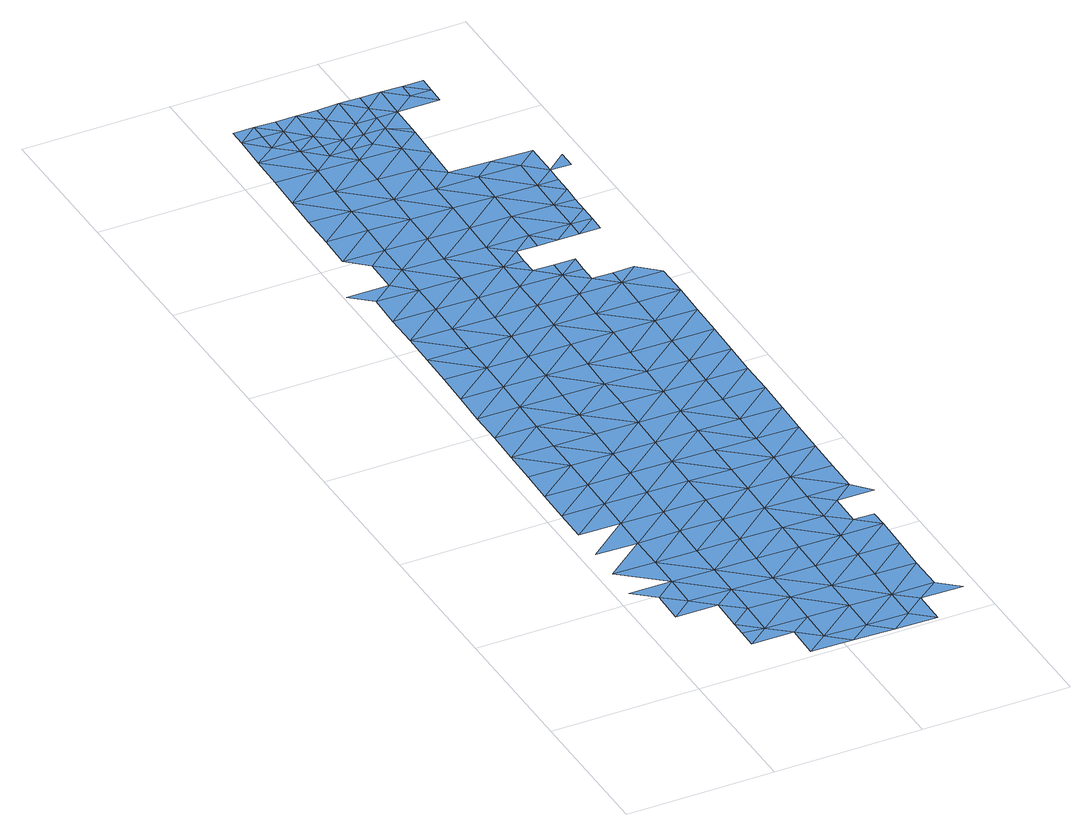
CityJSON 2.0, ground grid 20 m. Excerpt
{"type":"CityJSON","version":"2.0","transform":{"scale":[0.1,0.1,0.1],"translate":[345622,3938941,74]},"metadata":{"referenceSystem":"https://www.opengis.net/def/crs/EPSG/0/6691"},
"CityObjects":{
"waterbody1":{"type":"WaterBody","attributes":{"name":"6","class":"1140","function":"1","WaterBodyRiverFloodingRiskAttribute.description":"3","WaterBodyRiverFloodingRiskAttribute.rankOrg":"1","WaterBodyRiverFloodingRiskAttribute.adminType":"2","WaterBodyRiverFloodingRiskAttribute.scale":"L1"},"geometry":[{"type":"MultiSurface","lod":"1","boundaries":[[[0,1,2]],[[1,3,4]],[[5,0,2]],[[0,3,1]],[[6,7,8]],[[8,7,9]],[[10,3,11]],[[12,10,11]],[[7,13,9]],[[0,14,3]],[[9,13,5]],[[6,15,7]],[[14,0,5]],[[3,16,11]],[[17,12,18]],[[19,20,21]],[[5,13,14]],[[22,23,15]],[[20,18,21]],[[7,24,13]],[[25,26,27]],[[3,14,16]],[[16,28,11]],[[27,19,29]],[[7,15,30]],[[13,24,14]],[[29,25,27]],[[22,31,23]],[[32,18,12]],[[19,21,29]],[[30,15,23]],[[26,25,33]],[[12,11,34]],[[34,11,28]],[[34,32,12]],[[7,30,24]],[[14,35,16]],[[18,36,21]],[[25,37,33]],[[38,30,23]],[[39,23,31]],[[14,24,35]],[[40,41,42]],[[42,33,43]],[[39,38,23]],[[43,40,42]],[[18,32,36]],[[16,35,44]],[[28,16,45]],[[33,37,43]],[[28,46,34]],[[47,48,41]],[[29,21,49]],[[24,30,38]],[[45,16,44]],[[45,46,28]],[[49,21,36]],[[24,50,35]],[[25,51,37]],[[34,52,32]],[[39,31,53]],[[25,29,51]],[[48,54,55]],[[46,52,34]],[[51,29,49]],[[47,41,40]],[[24,38,50]],[[50,56,35]],[[37,57,43]],[[32,58,36]],[[55,54,59]],[[52,58,32]],[[60,45,44]],[[61,40,43]],[[39,62,38]],[[63,49,36]],[[44,35,64]],[[48,47,54]],[[37,51,57]],[[39,53,65]],[[64,35,56]],[[54,66,59]],[[67,46,45]],[[68,51,49]],[[69,59,66]],[[61,43,57]],[[70,47,40]],[[50,38,62]],[[60,44,64]],[[60,67,45]],[[39,65,62]],[[63,36,58]],[[71,56,50]],[[53,72,65]],[[73,70,40]],[[73,40,61]],[[46,74,52]],[[75,76,77]],[[47,78,54]],[[69,66,79]],[[77,69,80]],[[81,50,62]],[[68,49,63]],[[82,64,56]],[[83,76,84]],[[80,69,79]],[[72,85,65]],[[80,75,77]],[[86,66,54]],[[65,85,62]],[[57,51,87]],[[71,50,81]],[[58,52,74]],[[61,57,87]],[[46,67,74]],[[78,47,70]],[[78,86,54]],[[51,68,87]],[[88,73,61]],[[85,89,62]],[[84,76,75]],[[60,64,82]],[[90,67,60]],[[63,58,91]],[[56,71,82]],[[92,88,61]],[[88,70,73]],[[91,58,74]],[[93,68,63]],[[79,66,86]],[[82,90,60]],[[92,61,87]],[[91,94,63]],[[84,95,96]],[[94,93,63]],[[97,98,99]],[[95,84,75]],[[81,62,100]],[[101,102,79]],[[103,98,97]],[[104,89,85]],[[97,96,103]],[[100,62,89]],[[70,105,78]],[[106,107,99]],[[79,86,101]],[[80,79,102]],[[108,82,71]],[[71,81,109]],[[96,95,103]],[[67,90,110]],[[74,67,111]],[[112,70,88]],[[98,106,99]],[[87,68,113]],[[82,114,90]],[[109,108,71]],[[78,115,86]],[[107,106,116]],[[75,80,117]],[[118,94,91]],[[81,100,109]],[[119,88,92]],[[67,110,111]],[[105,115,78]],[[68,93,113]],[[117,80,102]],[[95,75,117]],[[91,74,118]],[[70,112,105]],[[92,87,119]],[[90,120,110]],[[82,108,114]],[[86,121,101]],[[117,122,95]],[[120,90,114]],[[95,123,103]],[[119,87,113]],[[124,112,88]],[[74,111,118]],[[94,125,93]],[[118,125,94]],[[119,124,88]],[[108,126,114]],[[127,128,129]],[[120,130,110]],[[103,131,98]],[[132,113,93]],[[116,106,133]],[[127,116,128]],[[123,95,122]],[[134,105,112]],[[86,115,121]],[[129,135,136]],[[128,116,133]],[[137,117,102]],[[124,138,112]],[[98,131,106]],[[102,101,139]],[[111,110,130]],[[128,140,129]],[[141,142,136]],[[134,115,105]],[[139,101,121]],[[135,143,136]],[[137,122,117]],[[111,144,118]],[[93,125,132]],[[113,145,119]],[[146,130,120]],[[129,140,135]],[[103,123,131]],[[106,147,133]],[[148,144,111]],[[141,136,143]],[[149,125,118]],[[137,102,139]],[[111,130,148]],[[112,138,134]],[[113,132,150]],[[119,151,124]],[[134,152,115]],[[147,106,131]],[[122,153,123]],[[145,113,150]],[[145,151,119]],[[133,154,128]],[[155,135,140]],[[152,156,115]],[[125,157,132]],[[128,158,140]],[[159,154,133]],[[160,122,137]],[[124,161,138]],[[121,115,156]],[[159,133,147]],[[151,161,124]],[[118,144,149]],[[162,163,140]],[[137,139,164]],[[128,154,158]],[[162,140,158]],[[122,160,153]],[[155,140,163]],[[139,121,165]],[[157,125,149]],[[131,123,166]],[[167,160,137]],[[168,167,137]],[[168,137,164]],[[147,131,166]],[[150,132,169]],[[121,156,165]],[[134,138,170]],[[164,139,165]],[[123,153,166]],[[169,132,157]],[[169,171,150]],[[172,158,154]],[[170,138,161]],[[152,134,170]],[[173,156,152]],[[145,150,171]],[[145,174,151]],[[175,164,165]],[[176,160,167]],[[147,166,177]],[[159,147,178]],[[159,179,154]],[[156,180,165]],[[181,173,152]],[[154,182,172]],[[183,161,151]],[[152,170,181]],[[147,177,178]],[[184,175,165]],[[153,160,185]],[[179,182,154]],[[174,183,151]],[[186,184,165]],[[176,167,187]],[[156,173,180]],[[145,171,174]],[[165,180,186]],[[185,188,153]],[[160,176,185]],[[159,178,179]],[[166,153,188]],[[187,189,176]],[[177,190,178]],[[191,181,170]],[[177,166,188]],[[170,161,192]],[[193,180,173]],[[179,194,182]],[[195,190,177]],[[188,195,177]],[[192,161,183]],[[192,191,170]],[[196,179,178]],[[197,182,194]],[[197,198,199]],[[190,196,178]],[[181,191,173]],[[200,176,189]],[[173,201,193]],[[198,197,194]],[[196,202,179]],[[185,176,200]],[[203,188,185]],[[194,179,202]],[[200,189,204]],[[194,205,198]],[[206,205,194]],[[207,195,188]],[[208,190,195]],[[206,194,202]],[[201,173,209]],[[203,185,200]],[[173,191,209]],[[204,210,200]],[[207,188,203]],[[207,211,195]],[[210,204,212]],[[210,213,200]],[[203,200,213]],[[208,195,211]],[[214,215,203]],[[203,213,214]],[[207,203,215]],[[216,211,207]],[[217,216,207]],[[217,207,215]],[[208,211,218]],[[218,211,216]],[[219,220,216]]]}]},
"waterbody2":{"type":"WaterBody","attributes":{"name":"6","class":"1140","function":"1","WaterBodyRiverFloodingRiskAttribute.description":"3","WaterBodyRiverFloodingRiskAttribute.rankOrg":"2","WaterBodyRiverFloodingRiskAttribute.adminType":"2","WaterBodyRiverFloodingRiskAttribute.scale":"L1"},"geometry":[{"type":"MultiSurface","lod":"1","boundaries":[[[182,197,172]],[[197,199,221]],[[221,199,222]],[[199,223,222]],[[199,224,223]],[[225,223,224]],[[226,227,228]],[[226,163,227]],[[155,163,226]],[[143,226,141]],[[226,143,135]],[[155,226,135]],[[163,222,227]],[[228,141,226]],[[222,223,229]],[[163,221,222]],[[163,162,221]],[[229,227,222]],[[205,230,224]],[[198,205,224]],[[162,158,221]],[[221,158,172]],[[172,197,221]],[[199,198,224]],[[224,230,225]]]}]},
"waterbody3":{"type":"WaterBody","attributes":{"name":"6","class":"1140","function":"1","WaterBodyRiverFloodingRiskAttribute.description":"3","WaterBodyRiverFloodingRiskAttribute.rankOrg":"1","WaterBodyRiverFloodingRiskAttribute.adminType":"2","WaterBodyRiverFloodingRiskAttribute.scale":"L1"},"geometry":[{"type":"MultiSurface","lod":"1","boundaries":[[[205,231,230]],[[232,230,231]],[[231,205,233]],[[233,234,231]],[[235,232,234]],[[234,232,231]]]}]}
},
"vertices":[
[74,172,3],[46,195,3],[45,149,3],[75,218,3],[18,219,3],[102,148,3],[100,56,3],[129,78,3],[101,82,3],[101,102,3],[19,265,3],[76,264,3],[76,310,3],[130,125,3],[131,171,3],[157,55,3],[132,217,3],[20,311,3],[77,357,3],[21,404,3],[21,358,3],[78,403,3],[156,9,3],[185,31,3],[187,124,3],[80,495,3],[23,496,3],[22,450,3],[132,263,3],[79,449,3],[186,77,3],[213,8,3],[134,356,3],[24,543,3],[133,310,3],[187,170,3],[135,402,3],[80,542,3],[242,76,3],[242,30,2],[82,634,3],[25,635,3],[25,589,3],[81,588,3],[188,216,3],[189,262,3],[190,309,3],[83,680,4],[26,681,4],[136,448,3],[243,123,3],[136,494,3],[191,355,3],[269,7,2],[84,726,4],[27,727,4],[244,169,3],[137,541,3],[191,401,3],[28,774,4],[246,261,3],[138,587,3],[299,75,2],[192,447,3],[245,215,3],[298,29,2],[84,773,4],[246,308,3],[193,493,3],[29,820,4],[140,679,4],[301,168,3],[326,6,2],[139,633,3],[247,354,3],[87,911,4],[30,912,5],[29,866,4],[140,725,4],[85,819,4],[86,865,4],[300,122,3],[301,214,3],[2,936,5],[59,935,5],[327,52,2],[141,772,4],[194,540,3],[195,632,3],[356,74,2],[302,260,3],[248,400,3],[195,586,3],[250,492,3],[249,446,3],[88,958,5],[60,981,5],[32,1005,6],[89,1050,6],[33,1051,6],[356,121,2],[142,818,4],[143,864,4],[88,1004,5],[384,51,2],[197,724,4],[90,1096,6],[33,1097,7],[358,213,3],[357,167,3],[303,307,3],[304,353,3],[196,678,4],[250,539,3],[330,237,3],[198,771,4],[34,1143,7],[144,910,4],[305,399,3],[251,585,3],[331,283,3],[199,817,4],[144,957,4],[145,1003,5],[252,631,4],[305,445,3],[358,236,3],[35,1190,8],[92,1189,8],[36,1236,8],[360,306,3],[146,1049,5],[306,491,3],[91,1142,7],[254,724,4],[65,1258,8],[37,1282,9],[200,909,4],[253,677,4],[199,863,4],[92,1235,8],[65,1305,9],[37,1305,9],[65,1282,9],[361,398,3],[308,584,3],[381,282,3],[147,1095,6],[360,352,3],[362,444,3],[307,538,3],[309,630,3],[254,770,4],[202,1002,4],[148,1188,7],[93,1258,8],[255,816,4],[363,490,3],[120,1211,8],[148,1141,7],[201,956,4],[309,676,4],[121,1234,8],[121,1257,8],[228,886,4],[256,862,4],[203,1048,5],[229,932,4],[228,909,4],[364,537,3],[310,723,4],[364,583,3],[149,1211,8],[312,815,4],[365,629,3],[256,885,4],[258,955,4],[203,1094,5],[204,1140,6],[205,1187,7],[284,839,4],[311,769,4],[177,1210,8],[366,675,4],[285,885,4],[258,1001,4],[284,862,4],[257,931,4],[259,1047,4],[285,931,4],[232,1117,6],[368,768,4],[367,722,4],[312,838,4],[206,1233,8],[260,1093,5],[233,1163,7],[177,1233,8],[206,1256,9],[178,1256,9],[314,954,4],[341,838,4],[234,1209,8],[315,1000,4],[314,931,4],[234,1256,9],[234,1218,8],[316,1046,4],[289,1116,5],[368,814,4],[343,953,4],[317,1092,5],[342,930,4],[343,976,4],[343,999,4],[344,1022,4],[345,1069,4],[344,1046,4],[345,1115,4],[373,1068,4],[373,1091,4],
[149,1234,8],[150,1280,9],[179,1303,10],[207,1279,9],[207,1302,10],[93,1281,9],[122,1304,9],[94,1304,9],[150,1303,9],[235,1302,10],
[263,1278,10],[264,1301,10],[291,1255,10],[291,1278,10],[292,1301,10]
]}
